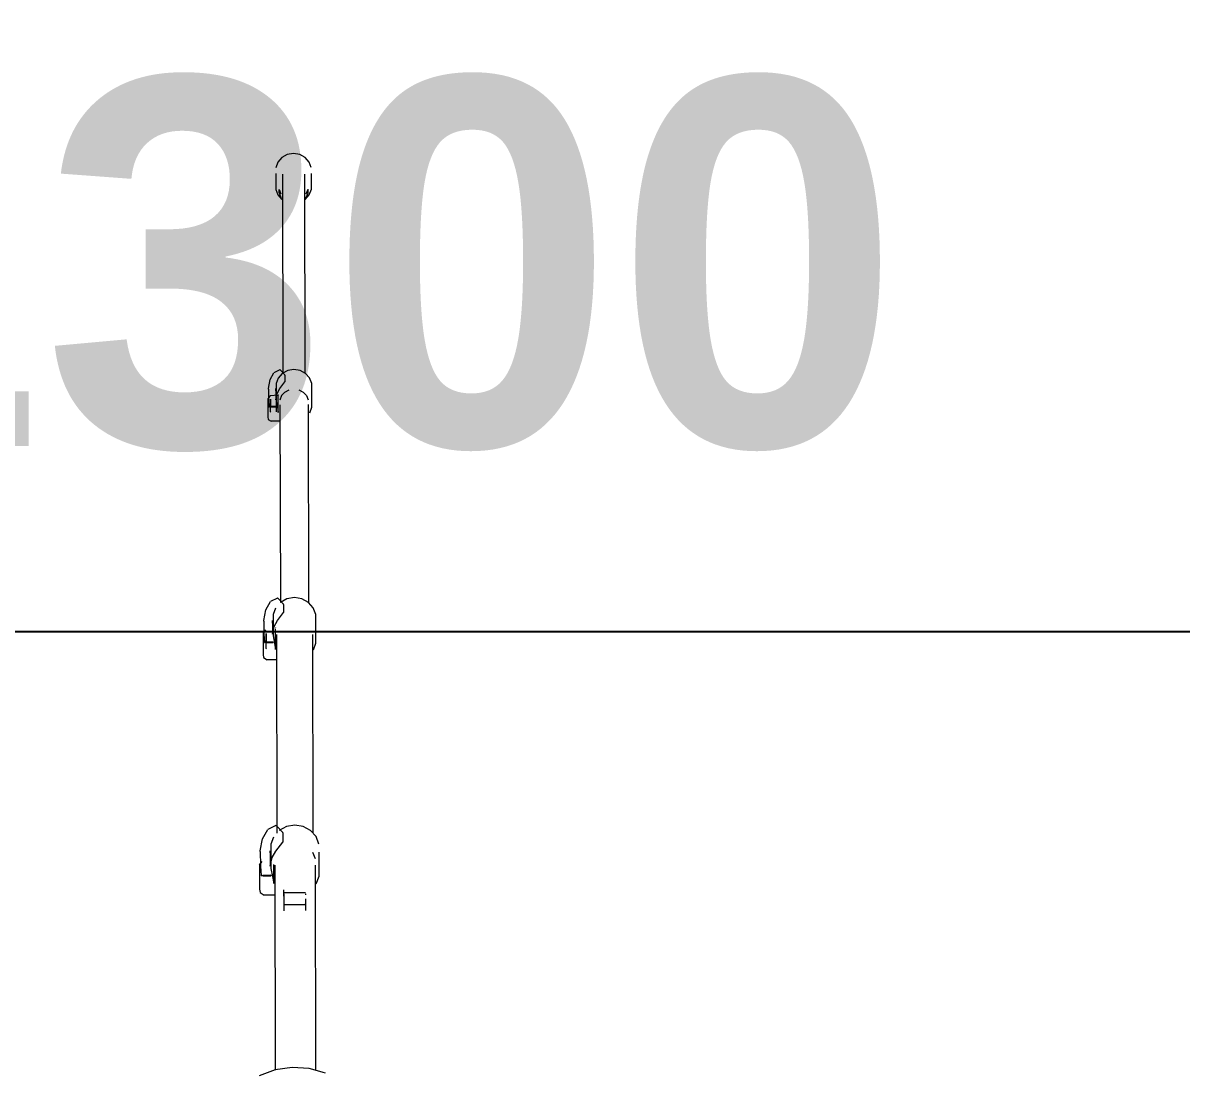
# Model space of a CAD drawing. Header units: inches. Extents: x 22 to 382261, y 22 to 371281.
# Drawn here: x 140606 to 141174, y 244976 to 245492 of the extents above; entities that cross this region are included whole.
import ezdxf

# ---------------------------------------------------------------- set-up
doc = ezdxf.new("R2010")
doc.units = ezdxf.units.IN
doc.header["$MEASUREMENT"] = 0
for name, color, linetype, lineweight in [('A-ANNO-DIMS', 211, 'Continuous', 9), ('A-GENM', 13, 'Continuous', 9), ('G-IMPT', 8, 'Continuous', 9)]:
    doc.layers.add(name, color=color, linetype=linetype, lineweight=lineweight)
doc.styles.add('Arial_B_1', font='arialbd.ttf', dxfattribs={"height": 180.555556})
doc.dimstyles.new('1', dxfattribs={"dimscale": 304.8, "dimtxt": 178.545395, "dimasz": 0.227865, "dimexe": 0.574147, "dimexo": 0.0625, "dimgap": 0.287073, "dimtad": 1, "dimdec": 0, "dimzin": 0, "dimdsep": 46, "dimtxsty": 'Arial_B_1', "dimblk1": 'OBLIQUE', "dimblk2": 'OBLIQUE', "dimsah": 1, "dimcen": 0.09, "dimdle": 0.574147, "dimazin": 0, "dimtfac": 1, "dimtdec": 4, "dimtix": 1, "dimtmove": 0, "dimatfit": 3, "dimfxl": 0.574147, "dimfxlon": 1, "dimtvp": 1, "dimtolj": 1, "dimtzin": 0, "dimarcsym": 2})

# ---------------------------------------------------------------- blocks, each defined once
blk = doc.blocks.new('LR2029_ESTUDIO_FOTOGRAFICO_02_TRIPODE - TRIPODE_ICV_DWG-656751-01-Ground floor DIMENSION PLAN')
at = {"layer": 'G-IMPT'}
for p, q in [((-203.59, -658.31), (-206.03, -660)), ((-200.66, -657.52), (-203.59, -658.31)), ((-197.6, -657.74), (-200.66, -657.52)), ((-194.77, -658.94), (-197.6, -657.74)), ((-192.51, -660.97), (-194.77, -658.94)), ((-206.03, -660), (-207.69, -662.4)), ((-191.11, -663.59), (-192.51, -660.97)), ((-190.72, -666.47), (-191.11, -663.59)), ((-205.23, -666.33), (-228, -761.13)), ((-194.7, -668.86), (-217.47, -763.66)), ((-208.37, -665.21), (-210.17, -672.73)), ((-193.2, -676.81), (-191.39, -669.29)), ((-210.17, -672.73), (-209.79, -675.62)), ((-209.79, -675.62), (-208.38, -678.24)), ((-209, -674.79), (-208.59, -673.1)), ((-209, -674.79), (-208.68, -677.14)), ((-208.59, -673.1), (-208.27, -675.45)), ((-197.3, -680.9), (-194.86, -679.21)), ((-196.53, -680.06), (-195.18, -678.11)), ((-196.13, -678.37), (-194.78, -676.42)), ((-195.18, -678.11), (-194.78, -676.42)), ((-194.86, -679.21), (-193.2, -676.81)), ((-234.82, -762.68), (-232.23, -759.88)), ((-229.07, -759.19), (-232.23, -759.88)), ((-228.31, -761.21), (-230.75, -762.9)), ((-228.95, -759.24), (-229.07, -759.19)), ((-228.87, -759.27), (-228.95, -759.24)), ((-228.58, -759.78), (-228.87, -759.27)), ((-227.21, -762.15), (-228.58, -759.78)), ((-225.38, -760.43), (-228.31, -761.21)), ((-222.32, -760.65), (-225.38, -760.43)), ((-219.49, -761.84), (-222.32, -760.65)), ((-236.74, -767), (-237.92, -771.9)), ((-236.74, -767), (-236.67, -766.72)), ((-236.67, -766.72), (-234.82, -762.68)), ((-232.41, -765.3), (-234.45, -773.8)), ((-230.75, -762.9), (-232.41, -765.3)), ((-231.22, -768.13), (-228.03, -765.53)), ((-227.97, -765.31), (-228.03, -765.53)), ((-227.93, -765.18), (-227.97, -765.31)), ((-227.24, -762.29), (-227.93, -765.18)), ((-227.24, -762.29), (-227.21, -762.15)), ((-217.23, -763.87), (-219.49, -761.84)), ((-215.83, -766.49), (-217.23, -763.87)), ((-215.44, -769.38), (-215.83, -766.49)), ((-238.14, -771.63), (-240.18, -780.13)), ((-237.97, -772.14), (-238.51, -775.49)), ((-236.89, -770.59), (-238.14, -771.63)), ((-237.92, -771.9), (-237.97, -772.14)), ((-236.94, -772.13), (-237.79, -775.68)), ((-237.52, -774.55), (-236.94, -772.13)), ((-236.89, -770.59), (-236.63, -770.52)), ((-232.84, -770.98), (-236.63, -770.52)), ((-234.75, -779.36), (-232.7, -770.86)), ((-234.71, -775.22), (-234.07, -772.53)), ((-234.46, -772.98), (-233.13, -770.09)), ((-234.4, -772.75), (-234.46, -772.98)), ((-233.22, -767.85), (-234.4, -772.75)), ((-234.07, -772.53), (-234.02, -772.28)), ((-234.02, -772.28), (-233.15, -767.57)), ((-233.22, -767.85), (-233.15, -767.57)), ((-233.13, -770.09), (-231.22, -768.13)), ((-232.7, -770.86), (-232.84, -770.98)), ((-231.2, -771.69), (-232.51, -773.59)), ((-231.2, -771.69), (-229.28, -770.36)), ((-229.28, -770.36), (-226.96, -769.74)), ((-222.31, -770.86), (-220.53, -772.46)), ((-220.53, -772.46), (-219.42, -774.53)), ((-218.15, -780.69), (-216.11, -772.19)), ((-216.11, -772.19), (-215.44, -769.38)), ((-233.05, -775.81), (-255.69, -870.07)), ((-238.51, -775.49), (-238.38, -775.64)), ((-237.81, -775.78), (-238.38, -775.64)), ((-238.37, -778.1), (-237.52, -774.55)), ((-238.37, -778.1), (-238.26, -778.27)), ((-237.66, -775.76), (-237.93, -775.61)), ((-235.12, -776.28), (-237.93, -775.61)), ((-237.81, -775.78), (-235.15, -776.41)), ((-237.79, -775.68), (-237.66, -775.76)), ((-235.57, -778.77), (-234.71, -775.22)), ((-235.15, -776.41), (-234.99, -776.33)), ((-234.93, -776.08), (-235.12, -776.28)), ((-234.93, -776.08), (-234.99, -776.33)), ((-234.57, -776.75), (-234.75, -779.36)), ((-234.45, -773.8), (-234.57, -776.75)), ((-219.42, -774.53), (-219.11, -776.81)), ((-219.64, -779.03), (-242.29, -873.29)), ((-240.18, -780.13), (-240.28, -781.44)), ((-240.28, -781.44), (-239.08, -782.67)), ((-234.94, -783.69), (-239.08, -782.67)), ((-219.81, -783.09), (-218.15, -780.69)), ((-263.48, -871.85), (-260.36, -868.49)), ((-256.56, -867.65), (-260.36, -868.49)), ((-256.42, -867.71), (-256.56, -867.65)), ((-256.33, -867.75), (-256.42, -867.71)), ((-255.97, -868.36), (-256.33, -867.75)), ((-254.32, -871.22), (-255.97, -868.36)), ((-252.13, -869.14), (-255.65, -870.08)), ((-248.44, -869.41), (-252.13, -869.14)), ((-245.04, -870.84), (-248.44, -869.41)), ((-265.71, -876.71), (-263.48, -871.85)), ((-260.58, -875), (-263.04, -885.22)), ((-258.7, -872.29), (-260.58, -875)), ((-255.24, -875.02), (-255.31, -875.28)), ((-255.2, -874.86), (-255.24, -875.02)), ((-254.36, -871.38), (-255.2, -874.86)), ((-254.36, -871.38), (-254.32, -871.22)), ((-242.33, -873.28), (-245.04, -870.84)), ((-240.64, -876.43), (-242.33, -873.28)), ((-265.79, -877.05), (-267.21, -882.94)), ((-265.79, -877.05), (-265.71, -876.71)), ((-263.04, -884.24), (-261.44, -880.76)), ((-261.56, -878.06), (-262.97, -883.96)), ((-262.52, -883.4), (-261.48, -877.73)), ((-261.56, -878.06), (-261.48, -877.73)), ((-261.44, -880.76), (-259.15, -878.41)), ((-259.15, -878.41), (-255.31, -875.28)), ((-240.98, -883.29), (-240.17, -879.91)), ((-240.17, -879.91), (-240.64, -876.43)), ((-261.27, -884.87), (-284.03, -979.63)), ((-267.47, -882.62), (-269.92, -892.84)), ((-267.27, -883.23), (-267.91, -887.25)), ((-267.75, -890.39), (-266.73, -886.12)), ((-265.97, -881.37), (-267.47, -882.62)), ((-267.21, -882.94), (-267.27, -883.23)), ((-266.03, -883.22), (-267.06, -887.49)), ((-266.73, -886.12), (-266.03, -883.22)), ((-263.39, -891.91), (-261.08, -882.33)), ((-263.04, -885.22), (-263.18, -888.77)), ((-262.97, -883.96), (-263.04, -884.24)), ((-262.58, -883.7), (-262.52, -883.4)), ((-260.93, -881.69), (-261.1, -881.84)), ((-243.44, -893.51), (-240.98, -883.29)), ((-267.91, -887.25), (-267.76, -887.44)), ((-267.08, -887.6), (-267.76, -887.44)), ((-267.75, -890.39), (-267.62, -890.6)), ((-266.9, -887.59), (-267.22, -887.4)), ((-263.84, -888.21), (-267.22, -887.4)), ((-267.08, -887.6), (-263.88, -888.37)), ((-267.06, -887.49), (-266.9, -887.59)), ((-244.04, -889.01), (-266.8, -983.77)), ((-263.88, -888.37), (-263.68, -888.27)), ((-263.61, -887.97), (-263.84, -888.21)), ((-263.61, -887.97), (-263.68, -888.27)), ((-263.18, -888.77), (-263.39, -891.91)), ((-269.92, -892.84), (-270.04, -894.41)), ((-270.04, -894.41), (-268.6, -895.9)), ((-264.18, -896.98), (-268.6, -895.9)), ((-245.43, -896.39), (-243.44, -893.51)), ((-291.44, -980.64), (-287.92, -976.85)), ((-283.64, -975.91), (-287.92, -976.85)), ((-283.48, -975.98), (-283.64, -975.91)), ((-283.38, -976.02), (-283.48, -975.98)), ((-282.98, -976.71), (-283.38, -976.02)), ((-281.12, -979.93), (-282.98, -976.71)), ((-293.94, -986.11), (-291.44, -980.64)), ((-286.05, -981.13), (-288.17, -984.19)), ((-278.65, -977.59), (-282.62, -978.65)), ((-281.16, -980.11), (-282.11, -984.02)), ((-281.16, -980.11), (-281.12, -979.93)), ((-274.5, -977.89), (-278.65, -977.59)), ((-270.67, -979.51), (-274.5, -977.89)), ((-267.62, -982.25), (-270.67, -979.51)), ((-265.71, -985.8), (-267.62, -982.25)), ((-294.03, -986.49), (-295.62, -993.12)), ((-294.03, -986.49), (-293.94, -986.11)), ((-288.17, -984.19), (-290.93, -995.69)), ((-289.27, -987.63), (-290.86, -994.27)), ((-290.34, -993.64), (-289.17, -987.25)), ((-289.27, -987.63), (-289.17, -987.25)), ((-289.14, -990.67), (-286.56, -988.02)), ((-286.56, -988.02), (-282.23, -984.5)), ((-282.15, -984.2), (-282.23, -984.5)), ((-282.11, -984.02), (-282.15, -984.2)), ((-265.19, -989.71), (-265.71, -985.8)), ((-295.92, -992.76), (-298.68, -1004.27)), ((-295.7, -993.45), (-296.42, -997.98)), ((-295.92, -992.76), (-294.23, -991.35)), ((-295.62, -993.12), (-295.7, -993.45)), ((-291.33, -1003.22), (-289.14, -994.14)), ((-290.94, -994.59), (-289.14, -990.67)), ((-290.86, -994.27), (-290.94, -994.59)), ((-269.19, -992.85), (-268.75, -996.1)), ((-268.86, -1005.02), (-266.1, -993.51)), ((-288.66, -994.68), (-312.14, -1092.4)), ((-296.42, -997.98), (-296.25, -998.18)), ((-295.49, -998.37), (-296.25, -998.18)), ((-295.28, -998.35), (-295.64, -998.14)), ((-291.84, -999.06), (-295.64, -998.14)), ((-295.49, -998.37), (-291.88, -999.23)), ((-269.51, -999.28), (-293.04, -1097.22)), ((-291.88, -999.23), (-291.66, -999.12)), ((-291.58, -998.78), (-291.84, -999.06)), ((-291.58, -998.78), (-291.66, -999.12)), ((-291.09, -999.68), (-291.33, -1003.22)), ((-290.93, -995.69), (-291.09, -999.68)), ((-298.68, -1004.27), (-298.82, -1006.03)), ((-271.11, -1008.27), (-268.86, -1005.02)), ((-298.82, -1006.03), (-297.19, -1007.71)), ((-292.09, -1008.96), (-297.19, -1007.71)), ((-288, -1010.63), (-288.22, -1011.53)), ((-287.81, -1009.84), (-288, -1010.63)), ((-287.96, -1010.45), (-287.6, -1008.95)), ((-287.96, -1010.45), (-287.7, -1009.36)), ((-287.7, -1009.36), (-287.81, -1009.84)), ((-287.77, -1009.66), (-287.24, -1007.45)), ((-287.77, -1009.66), (-287.35, -1007.91)), ((-287.77, -1009.66), (-287.44, -1008.28)), ((-287.7, -1009.36), (-287.6, -1008.95)), ((-287.24, -1008.73), (-287.6, -1008.95)), ((-287.24, -1008.73), (-277.51, -1011.07)), ((-277.29, -1011.43), (-277.51, -1011.07)), ((-288.23, -1011.73), (-289.58, -1017.36)), ((-288.62, -1014.48), (-288.84, -1014.12)), ((-288.62, -1014.48), (-288.84, -1014.12)), ((-288.62, -1014.48), (-278.89, -1016.81)), ((-277.95, -1014.2), (-279.3, -1019.83)), ((-278.53, -1016.59), (-278.89, -1016.81)), ((-277.39, -1011.83), (-277.51, -1012.32)), ((-312.1, -1092.21), (-320.4, -1093.2)), ((-312.1, -1092.21), (-320.4, -1093.2)), ((-312.1, -1092.21), (-320.4, -1093.2)), ((-303.77, -1092.98), (-312.1, -1092.21)), ((-295.78, -1095.46), (-303.77, -1092.98)), ((-288.49, -1099.54), (-295.78, -1095.46)), ((-289.99, -1098.7), (-295.78, -1095.46)), ((-288.49, -1099.54), (-295.78, -1095.46))]:
    blk.add_line(p, q, dxfattribs=at)
blk = doc.blocks.new('LR2029_ESTUDIO_FOTOGRAFICO_02_TRIPODE - LR2029_ESTUDIO_FOTOGRAFICO_02_TRIPODE-656754-01-Ground floor DIMENSION PLAN')
at = {"rotation": 13.62465064363882}
blk.add_blockref('LR2029_ESTUDIO_FOTOGRAFICO_02_TRIPODE - TRIPODE_ICV_DWG-656751-01-Ground floor DIMENSION PLAN', (37, 1188.64), dxfattribs=at)
blk = doc.blocks.new('_Oblique')
at = {"color": 0, "linetype": 'ByBlock', "lineweight": -2}
blk.add_line((-0.5, -0.5), (0.5, 0.5), dxfattribs=at)
blk = doc.blocks.new('*D4548')
at = {"layer": 'A-ANNO-DIMS', "color": 0, "lineweight": -2, "transparency": 16777216}
for p, q in [((140106.14, 245350.06), (140106.14, 245019.11)), ((141406.14, 245350.06), (141406.14, 245019.11)), ((139931.14, 245194.11), (141581.14, 245194.11))]:
    blk.add_line(p, q, dxfattribs=at)
at = {"layer": 'Defpoints', "color": 0, "transparency": 16777216}
for p in [(140106.14, 245369.11), (141406.14, 245369.11), (141406.14, 245194.11)]:
    blk.add_point(p, dxfattribs=at)
at = {"layer": 'A-ANNO-DIMS', "color": 0, "lineweight": -2, "transparency": 16777216, "xscale": 69.45312499999999, "yscale": 69.45312499999999, "zscale": 69.45312499999999, "rotation": 180}
blk.add_blockref('_Oblique', (140106.14, 245194.11), dxfattribs=at)
at = {"layer": 'A-ANNO-DIMS', "color": 0, "lineweight": -2, "transparency": 16777216, "xscale": 69.45312499999999, "yscale": 69.45312499999999, "zscale": 69.45312499999999}
blk.add_blockref('_Oblique', (141406.14, 245194.11), dxfattribs=at)
at = {"layer": 'A-ANNO-DIMS', "color": 0, "transparency": 16777216, "insert": (140756.14, 245373.8), "char_height": 180.556, "width": 652.966, "attachment_point": 5, "style": 'Arial_B_1'}
blk.add_mtext('\\A1;1300', dxfattribs=at)

msp = doc.modelspace()

# ---------------------------------------------------------------- block references
at = {"layer": 'A-GENM'}
msp.add_blockref('LR2029_ESTUDIO_FOTOGRAFICO_02_TRIPODE - LR2029_ESTUDIO_FOTOGRAFICO_02_TRIPODE-656754-01-Ground floor DIMENSION PLAN', (140738.82, 244925.46), dxfattribs=at)

# ---------------------------------------------------------------- dimensions: what is measured, and where the dimension line sits
at = {"layer": 'A-ANNO-DIMS'}
dim = msp.add_linear_dim(base=(141406.14, 245194.11), p1=(140106.14, 245369.11), p2=(141406.14, 245369.11), dimstyle='1', override={"dimpost": '<>', "dimfxl": 1300}, dxfattribs=at)
dim.commit()
dim.dimension.update_dxf_attribs({"geometry": '*D4548', "text_midpoint": (140756.14, 245373.8)})

doc.saveas('drawing.dxf')
